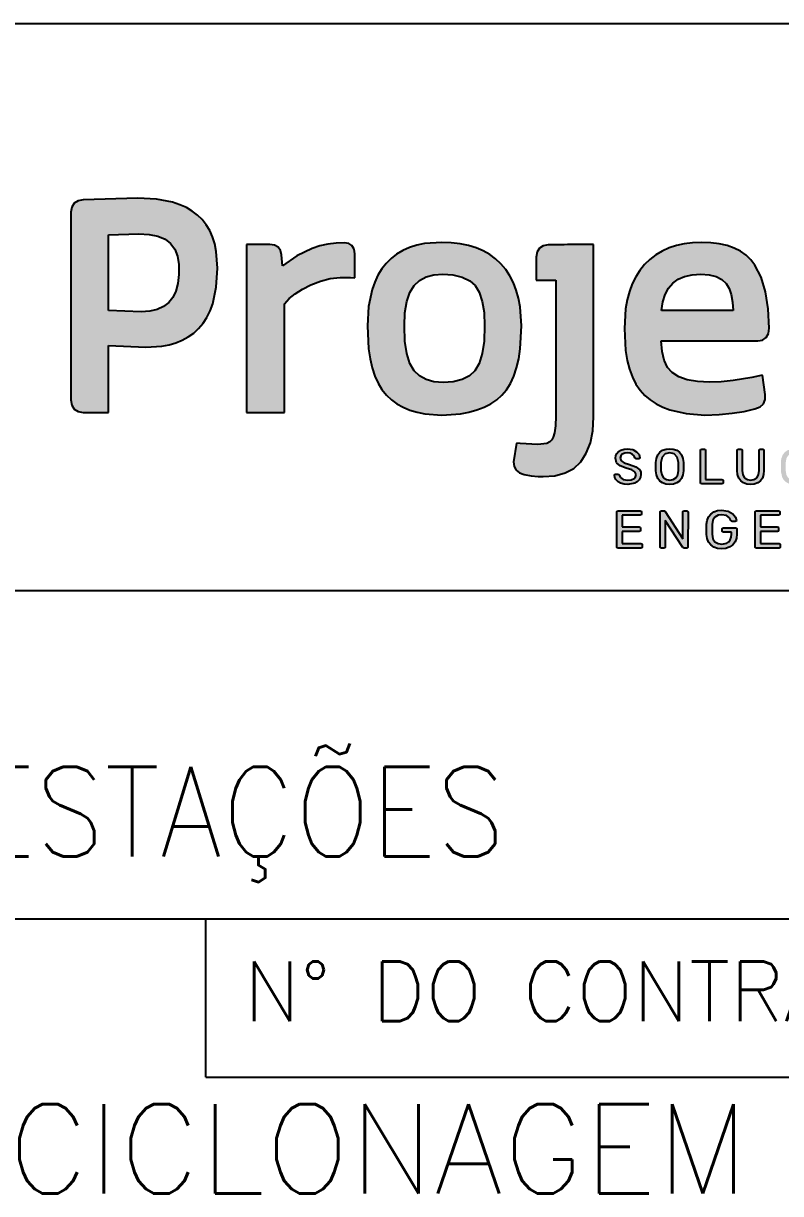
# Model space of a CAD drawing. Header units: metres. Extents: x 1223 to 5739, y -151236 to 19014.
# Drawn here: x 5642.81 to 5668.17, y -151195.63 to -151156.42 of the extents above; entities that cross this region are included whole.
import ezdxf
from ezdxf.enums import TextEntityAlignment as Align

# ---------------------------------------------------------------- set-up
doc = ezdxf.new("R2010")
doc.units = ezdxf.units.M
for name, color, linetype in [('FRL5', 5, 'Continuous'), ('FRR120', 5, 'Continuous'), ('FRR140', 5, 'Continuous'), ('FRR175', 1, 'Continuous'), ('FRR80', 3, 'Continuous'), ('Layer 1', 7, 'Continuous')]:
    doc.layers.add(name, color=color, linetype=linetype)
doc.styles.add('R120', font='simplex.shx', dxfattribs={"height": 3})
doc.styles.add('R140', font='simplex.shx', dxfattribs={"height": 3.5})
doc.styles.add('R80', font='simplex.shx', dxfattribs={"height": 2})

# ---------------------------------------------------------------- blocks, each defined once
blk = doc.blocks.new('LOGO_PROJETA')
at = {"linetype": 'Continuous'}
h = blk.add_hatch(color=256, dxfattribs=at)
h.dxf.hatch_style = 1
h.paths.add_polyline_path([(121.19, 62.26), (120.87, 63.83), (120.41, 65.29), (119.82, 66.63), (119.1, 67.84), (118.25, 68.92), (117.27, 69.88), (116.17, 70.71), (114.94, 71.43), (113.57, 72.04), (112.07, 72.55), (108.67, 73.21), (104.75, 73.44), (93.35, 73.06), (92.28, 72.88), (91.47, 72.37), (90.97, 71.55), (90.79, 70.45), (90.79, 31.22), (90.97, 30.09), (91.47, 29.25), (92.28, 28.72), (93.35, 28.54), (98.66, 28.54), (98.66, 42.56), (106.43, 42.22), (109.78, 42.41), (111.31, 42.7), (112.75, 43.12), (114.09, 43.68), (115.33, 44.36), (116.47, 45.18), (117.51, 46.13), (118.43, 47.21), (119.24, 48.44), (119.91, 49.81), (120.47, 51.32), (121.21, 54.75), (121.46, 58.74)])
h.paths.add_polyline_path([(113.37, 59.5), (113.37, 57.41), (113.18, 55.56), (112.77, 53.97), (112.13, 52.63), (111.27, 51.54), (110.18, 50.71), (108.86, 50.11), (107.3, 49.76), (105.49, 49.64), (98.66, 49.9), (98.66, 65.74), (104.97, 65.94), (107.14, 65.81), (108.98, 65.43), (110.49, 64.8), (111.65, 63.91), (112.51, 62.75), (113.08, 61.28)], flags=16)
h.paths.add_polyline_path([(145.05, 56.56), (147.15, 56.82), (149.28, 56.82), (150.2, 56.76), (150.2, 61.78), (150.05, 62.76), (149.61, 63.48), (148.92, 63.93), (148, 64.08), (146.28, 64.01), (144.58, 63.78), (142.91, 63.4), (141.27, 62.88), (138.09, 61.37), (135.04, 59.27), (134.87, 61.52), (134.66, 62.44), (134.15, 63.13), (133.39, 63.55), (132.38, 63.7), (127.53, 63.7), (127.53, 28.53), (135.47, 28.53), (135.47, 51.31), (136.44, 52.38), (137.7, 53.39), (139.23, 54.35), (141.02, 55.26), (143, 56.03)])
h.paths.add_polyline_path([(181.79, 58.46), (180.79, 59.64), (179.67, 60.69), (178.43, 61.6), (177.06, 62.37), (175.58, 63.01), (173.97, 63.51), (172.24, 63.87), (170.4, 64.09), (168.45, 64.16), (164.8, 63.89), (163.16, 63.54), (161.64, 63.06), (160.24, 62.44), (158.96, 61.68), (157.8, 60.79), (156.76, 59.76), (155.84, 58.6), (155.05, 57.3), (154.37, 55.86), (153.82, 54.29), (153.08, 50.74), (152.84, 46.65), (153.08, 41.86), (153.39, 39.76), (153.82, 37.87), (154.38, 36.16), (155.06, 34.65), (155.87, 33.32), (156.81, 32.18), (157.86, 31.2), (159.03, 30.35), (160.32, 29.63), (161.72, 29.04), (163.23, 28.58), (164.85, 28.26), (168.43, 28), (172.31, 28.27), (174.09, 28.61), (175.75, 29.08), (177.28, 29.67), (178.67, 30.38), (179.9, 31.22), (180.98, 32.17), (181.93, 33.31), (182.77, 34.64), (183.47, 36.16), (184.05, 37.88), (184.5, 39.79), (184.82, 41.89), (185.08, 46.65), (184.81, 50.65), (184.47, 52.46), (183.99, 54.15), (183.39, 55.72), (182.65, 57.15)])
h.paths.add_polyline_path([(165.12, 56.92), (166.73, 57.36), (168.6, 57.5), (170.75, 57.34), (172.67, 56.87), (174.25, 56.13), (175.39, 55.15), (176.26, 53.71), (176.88, 51.81), (177.25, 49.45), (177.38, 46.65), (177.25, 43.5), (176.87, 40.88), (176.23, 38.8), (175.34, 37.26), (174.2, 36.24), (172.64, 35.47), (170.77, 34.98), (168.67, 34.81), (168.67, 34.81), (166.77, 34.96), (165.14, 35.42), (163.76, 36.18), (162.63, 37.27), (161.74, 38.8), (161.09, 40.88), (160.7, 43.5), (160.57, 46.65), (160.69, 49.42), (161.08, 51.76), (161.73, 53.66), (162.62, 55.12), (163.76, 56.18)], flags=16)
h.paths.add_polyline_path([(200.19, 63.7), (194.74, 63.7), (193.99, 63.62), (190.67, 63.62), (189.63, 63.44), (188.84, 62.94), (188.35, 62.15), (188.18, 61.08), (188.18, 56.27), (192.28, 56.27), (192.28, 27.78), (192.2, 25.74), (192.01, 24.3), (191.75, 23.35), (191.47, 22.8), (191.02, 22.36), (190.38, 22.05), (188.54, 21.8), (184.84, 22.02), (184.03, 22.1), (183.45, 18.17), (183.56, 17.21), (183.99, 16.43), (184.7, 15.87), (185.67, 15.54), (187.1, 15.26), (188.56, 15.14), (189.6, 15.11), (192.08, 15.3), (194.23, 15.88), (196.03, 16.84), (197.48, 18.18), (198.66, 20), (199.51, 22.19), (200.02, 24.73), (200.19, 27.63)])
h.paths.add_polyline_path([(232.09, 61.48), (230.92, 62.3), (229.6, 62.97), (228.12, 63.49), (226.49, 63.86), (224.7, 64.09), (222.76, 64.16), (220.91, 64.09), (219.16, 63.87), (217.52, 63.5), (215.97, 62.99), (214.53, 62.34), (213.2, 61.54), (211.97, 60.6), (210.86, 59.51), (209.86, 58.29), (209, 56.93), (208.27, 55.45), (207.68, 53.84), (207.22, 52.1), (206.89, 50.23), (206.62, 46.12), (206.89, 41.49), (207.23, 39.45), (207.7, 37.6), (208.3, 35.94), (209.03, 34.47), (209.9, 33.19), (210.9, 32.11), (212.02, 31.18), (213.28, 30.37), (214.66, 29.68), (216.17, 29.11), (219.58, 28.32), (223.49, 28), (226.46, 28.11), (229.2, 28.37), (231.71, 28.77), (233.95, 29.32), (235.02, 29.72), (235.75, 30.38), (236.12, 31.26), (236.11, 32.33), (235.53, 36.38), (233.3, 35.87), (229.37, 35.23), (226.91, 34.98), (224.44, 34.9), (221.94, 35.02), (219.79, 35.4), (218.02, 36.03), (216.62, 36.9), (215.67, 37.99), (214.97, 39.46), (214.53, 41.3), (214.34, 43.52), (234.59, 43.52), (235.57, 43.7), (236.31, 44.23), (236.77, 45.07), (236.93, 46.2), (236.74, 50.25), (236.18, 53.81), (235.24, 56.86), (233.94, 59.41), (233.09, 60.52)])
h.paths.add_polyline_path([(219.22, 57.04), (220.8, 57.39), (222.61, 57.5), (222.61, 57.5), (224.36, 57.38), (225.83, 57.01), (227.01, 56.41), (227.91, 55.56), (228.53, 54.51), (228.98, 53.21), (229.27, 51.66), (229.39, 49.87), (214.41, 49.87), (214.68, 51.69), (215.15, 53.25), (215.84, 54.57), (216.74, 55.64), (217.87, 56.46)], flags=16)
h.paths.add_polyline_path([(260.95, 63.41), (251.55, 63.41), (251.55, 72.37), (246.76, 72.37), (245.76, 72.21), (244.99, 71.75), (244.48, 71.02), (244.27, 70.05), (243.68, 60.49), (243.68, 40.12), (243.8, 37.28), (244.15, 34.87), (244.74, 32.86), (245.56, 31.24), (246.73, 29.93), (248.23, 28.97), (250.06, 28.38), (252.23, 28.16), (252.89, 28.16), (256.54, 28.35), (260.15, 28.95), (261.23, 29.39), (261.98, 30.1), (262.39, 31.02), (262.43, 32.13), (262.14, 35.98), (261.24, 35.87), (256.72, 35.42), (253.72, 35.42), (253.13, 35.52), (252.41, 36.01), (252.08, 36.5), (251.8, 37.22), (251.62, 38.2), (251.55, 39.5), (251.55, 56.72), (260.95, 57.33)])
h.paths.add_polyline_path([(289.32, 62.39), (287.05, 63.41), (284.41, 64.03), (281.43, 64.24), (276.06, 64.05), (270.72, 63.47), (269.97, 63.27), (269.19, 62.76), (268.58, 61.8), (268.33, 60.26), (268.64, 57.14), (268.79, 56.35), (271.41, 56.67), (276.03, 57.01), (280.51, 57.2), (281.96, 57.08), (283.23, 56.81), (284.31, 56.38), (285.2, 55.8), (285.85, 55.15), (286.33, 54.37), (286.62, 53.5), (286.7, 52.58), (286.7, 50.39), (276.6, 49.23), (268.83, 48.11), (267.75, 47.77), (266.91, 47.18), (266.31, 46.36), (265.99, 45.33), (265.73, 43.9), (265.59, 42.19), (265.67, 37.84), (266.06, 35.49), (266.85, 33.46), (268.01, 31.76), (269.56, 30.39), (271.33, 29.38), (273.3, 28.66), (275.45, 28.22), (277.79, 28.07), (279.38, 28.16), (280.96, 28.43), (282.49, 28.88), (283.97, 29.49), (285.67, 30.37), (287.27, 31.4), (287.38, 30.54), (287.67, 29.69), (288.18, 29.06), (288.89, 28.67), (289.78, 28.53), (294.72, 28.53), (294.72, 51.59), (294.51, 54.45), (293.85, 56.97), (292.76, 59.14), (291.24, 60.96)])
h.paths.add_polyline_path([(286.86, 44.69), (286.86, 37.77), (285.03, 36.46), (283.01, 35.51), (280.85, 34.93), (278.61, 34.73), (277.39, 34.79), (276.33, 34.99), (275.43, 35.33), (274.68, 35.82), (274.09, 36.45), (273.64, 37.23), (273.34, 38.17), (273.18, 39.27), (273.17, 42.24), (273.17, 42.24), (273.24, 42.51), (279.89, 43.67)], flags=16)
h.paths.add_polyline_path([(210.02, 14.96), (210.09, 15.54), (210.04, 16.05), (209.83, 16.51), (209.05, 17.14), (207.69, 17.63), (206.58, 18), (205.96, 18.41), (205.77, 18.99), (205.86, 19.46), (206.18, 19.8), (206.71, 20.01), (207.28, 20.07), (207.84, 20), (208.35, 19.77), (208.67, 19.47), (208.83, 19.06), (208.95, 18.91), (209.1, 18.86), (209.65, 18.86), (209.82, 18.93), (209.87, 19.07), (209.69, 19.71), (209.2, 20.32), (208.41, 20.78), (207.29, 20.95), (206.59, 20.89), (205.91, 20.68), (205.43, 20.39), (205.05, 19.98), (204.82, 19.51), (204.75, 18.98), (204.99, 18.01), (205.73, 17.37), (206.99, 16.89), (208.17, 16.51), (208.84, 16.11), (209.07, 15.52), (208.96, 15.05), (208.65, 14.68), (208.02, 14.42), (207.34, 14.36), (206.39, 14.52), (205.82, 14.93), (205.55, 15.42), (205.47, 15.57), (205.28, 15.63), (204.76, 15.63), (204.59, 15.56), (204.53, 15.41), (204.63, 14.91), (204.87, 14.47), (205.3, 14.05), (205.81, 13.76), (206.55, 13.55), (207.32, 13.49), (208.8, 13.73), (209.33, 14.01), (209.75, 14.43)])
h.paths.add_polyline_path([(218.89, 15.51), (218.99, 16.33), (219.01, 17.21), (218.99, 18.08), (218.89, 18.9), (218.6, 19.67), (218.17, 20.22), (217.6, 20.62), (216.87, 20.86), (216.11, 20.94), (215.36, 20.86), (214.63, 20.62), (214.06, 20.22), (213.64, 19.67), (213.35, 18.9), (213.24, 18.08), (213.24, 17.21), (213.24, 16.33), (213.34, 15.51), (213.62, 14.74), (214.03, 14.19), (214.6, 13.8), (215.34, 13.56), (216.11, 13.49), (216.89, 13.56), (217.63, 13.8), (218.2, 14.19), (218.61, 14.74)])
h.paths.add_polyline_path([(214.44, 15.48), (214.29, 16.39), (214.29, 17.23), (214.29, 18.05), (214.55, 19.21), (215.2, 19.86), (216.11, 20.07), (217.04, 19.86), (217.69, 19.21), (217.95, 18.05), (217.97, 17.23), (217.95, 16.39), (217.8, 15.47), (217.41, 14.85), (216.81, 14.48), (216.11, 14.37), (216.11, 14.36), (215.42, 14.48), (214.84, 14.85)], flags=16)
h.paths.add_polyline_path([(227.29, 14.24), (227.23, 14.42), (227.05, 14.49), (223.61, 14.49), (223.61, 20.6), (223.55, 20.77), (223.38, 20.84), (222.83, 20.84), (222.65, 20.77), (222.59, 20.6), (222.59, 13.82), (222.65, 13.65), (222.83, 13.59), (227.05, 13.59), (227.23, 13.65), (227.29, 13.82)])
h.paths.add_polyline_path([(235.1, 14.2), (235.51, 14.75), (235.78, 15.55), (235.84, 16.39), (235.84, 20.6), (235.78, 20.78), (235.61, 20.85), (235.08, 20.85), (234.91, 20.78), (234.84, 20.6), (234.84, 16.37), (234.72, 15.48), (234.36, 14.87), (233.74, 14.5), (233.05, 14.38), (232.37, 14.5), (231.75, 14.87), (231.39, 15.48), (231.27, 16.37), (231.27, 20.6), (231.21, 20.78), (231.03, 20.85), (230.5, 20.85), (230.32, 20.78), (230.26, 20.6), (230.26, 16.39), (230.33, 15.55), (230.59, 14.75), (231, 14.2), (231.56, 13.8), (232.29, 13.56), (233.05, 13.49), (233.82, 13.56), (234.55, 13.8)])
h.paths.add_polyline_path([(244.42, 14.19), (244.97, 14.93), (245.17, 15.78), (245.12, 15.93), (244.96, 15.99), (244.39, 15.99), (244.23, 15.94), (244.13, 15.76), (243.91, 15.14), (243.47, 14.65), (242.89, 14.41), (242.26, 14.35), (241.55, 14.45), (240.94, 14.82), (240.56, 15.43), (240.41, 16.33), (240.41, 18.07), (240.56, 18.96), (240.94, 19.57), (241.55, 19.94), (242.26, 20.05), (242.89, 19.98), (243.47, 19.74), (243.91, 19.26), (244.13, 18.63), (244.23, 18.45), (244.39, 18.4), (244.96, 18.4), (245.12, 18.46), (245.17, 18.62), (244.97, 19.46), (244.42, 20.2), (243.53, 20.73), (242.27, 20.93), (241.46, 20.85), (240.69, 20.58), (240.14, 20.16), (239.74, 19.59), (239.48, 18.88), (239.38, 18.12), (239.38, 17.19), (239.38, 16.28), (239.67, 14.94), (239.98, 14.41), (240.43, 13.98), (241.03, 13.67), (241.69, 13.51), (241.48, 13.02), (241.41, 12.86), (241.44, 12.71), (241.61, 12.53), (241.78, 12.46), (241.96, 12.52), (242.23, 12.56), (242.52, 12.46), (242.64, 12.19), (242.52, 11.93), (242.23, 11.82), (241.9, 11.9), (241.71, 12.02), (241.55, 11.98), (241.39, 11.84), (241.39, 11.63), (241.71, 11.41), (242.22, 11.31), (242.62, 11.35), (242.97, 11.55), (243.22, 12.2), (242.99, 12.83), (242.42, 13.07), (242.21, 13.05), (242.05, 12.99), (242.27, 13.47), (243.53, 13.66)])
h.paths.add_polyline_path([(253.31, 14.19), (253.73, 14.74), (254.01, 15.51), (254.11, 16.33), (254.13, 17.21), (254.11, 18.08), (254.01, 18.9), (253.71, 19.67), (253.28, 20.22), (252.71, 20.62), (251.98, 20.86), (251.23, 20.94), (250.48, 20.86), (249.75, 20.62), (249.18, 20.22), (248.76, 19.67), (248.46, 18.9), (248.36, 18.08), (248.36, 17.21), (248.36, 16.33), (248.46, 15.51), (248.74, 14.74), (249.15, 14.19), (249.71, 13.8), (250.45, 13.56), (251.22, 13.49), (252, 13.56), (252.75, 13.8)])
h.paths.add_polyline_path([(249.94, 14.83), (249.55, 15.46), (249.39, 16.37), (249.39, 17.21), (249.39, 18.03), (249.66, 19.19), (250.3, 19.84), (251.21, 20.05), (252.15, 19.84), (252.79, 19.21), (253.05, 18.05), (253.08, 17.23), (253.05, 16.39), (252.92, 15.47), (252.53, 14.85), (251.92, 14.48), (251.22, 14.37), (251.22, 14.36), (250.54, 14.47)], flags=16)
h.paths.add_polyline_path([(258.7, 16.82), (262, 16.82), (262.18, 16.89), (262.24, 17.06), (262.24, 17.44), (262.18, 17.62), (262, 17.69), (258.7, 17.69), (258.7, 19.96), (262.23, 19.96), (262.4, 20.02), (262.47, 20.2), (262.47, 20.59), (262.4, 20.77), (262.23, 20.84), (257.95, 20.84), (257.77, 20.77), (257.71, 20.59), (257.71, 13.82), (257.77, 13.65), (257.95, 13.59), (262.31, 13.59), (262.48, 13.65), (262.55, 13.82), (262.55, 14.23), (262.48, 14.4), (262.31, 14.47), (258.7, 14.47)])
h.paths.add_polyline_path([(252.59, 21.96), (252.66, 22.28), (252.61, 22.4), (252.48, 22.46), (252.15, 22.46), (251.99, 22.38), (251.89, 22.22), (251.71, 22.14), (251.41, 22.23), (251.09, 22.41), (250.66, 22.5), (250.28, 22.41), (250, 22.18), (249.82, 21.86), (249.76, 21.53), (249.82, 21.42), (249.94, 21.37), (250.27, 21.36), (250.43, 21.44), (250.54, 21.6), (250.71, 21.67), (251.01, 21.58), (251.33, 21.4), (251.78, 21.31), (252.13, 21.41), (252.41, 21.65)])
h.paths.add_polyline_path([(266.98, 19.52), (267.25, 19.8), (267.78, 20.01), (268.34, 20.07), (268.9, 20), (269.42, 19.77), (269.73, 19.47), (269.9, 19.06), (270.02, 18.91), (270.17, 18.86), (270.71, 18.86), (270.88, 18.93), (270.93, 19.07), (270.76, 19.71), (270.27, 20.32), (269.47, 20.78), (268.35, 20.95), (267.65, 20.89), (266.98, 20.68), (266.5, 20.39), (266.11, 19.98), (265.89, 19.51), (265.81, 18.98), (266.06, 18.01), (266.8, 17.37), (268.05, 16.89), (269.23, 16.51), (269.91, 16.11), (270.13, 15.52), (270.03, 15.05), (269.71, 14.68), (269.08, 14.42), (268.4, 14.36), (267.46, 14.52), (266.88, 14.93), (266.62, 15.42), (266.54, 15.57), (266.35, 15.63), (265.82, 15.63), (265.66, 15.56), (265.59, 15.41), (265.69, 14.91), (265.94, 14.47), (266.36, 14.05), (266.88, 13.76), (267.62, 13.55), (268.39, 13.49), (269.87, 13.73), (270.4, 14.01), (270.83, 14.43), (271.09, 14.96), (271.17, 15.54), (271.11, 16.05), (270.91, 16.51), (270.11, 17.14), (268.76, 17.63), (267.65, 18), (267.03, 18.41), (266.86, 18.76), (266.84, 19.15)])
h.paths.add_polyline_path([(280.19, 19.96), (283.7, 19.96), (283.88, 20.02), (283.94, 20.2), (283.94, 20.59), (283.88, 20.77), (283.7, 20.84), (279.42, 20.84), (279.25, 20.77), (279.18, 20.59), (279.18, 13.82), (279.25, 13.65), (279.42, 13.59), (283.8, 13.59), (283.97, 13.65), (284.03, 13.82), (284.04, 14.23), (283.97, 14.4), (283.8, 14.47), (280.19, 14.47), (280.19, 16.82), (283.49, 16.82), (283.66, 16.89), (283.73, 17.06), (283.73, 17.44), (283.66, 17.62), (283.49, 17.69), (280.19, 17.69)])
h.paths.add_polyline_path([(288.56, 20.67), (288.49, 20.77), (288.3, 20.84), (287.77, 20.84), (287.6, 20.77), (287.53, 20.59), (287.53, 13.82), (287.6, 13.65), (287.77, 13.59), (288.29, 13.59), (288.46, 13.65), (288.53, 13.82), (288.53, 18.92), (290.26, 15.54), (290.39, 15.38), (290.6, 15.33), (290.92, 15.33), (291.13, 15.38), (291.25, 15.54), (292.98, 18.92), (292.98, 13.82), (293.05, 13.65), (293.22, 13.59), (293.73, 13.59), (293.91, 13.65), (293.98, 13.82), (293.98, 20.59), (293.91, 20.77), (293.73, 20.84), (293.22, 20.84), (293.04, 20.77), (292.96, 20.67), (290.76, 16.49)])
h.paths.add_polyline_path([(291.54, 7.73), (291.41, 7.91), (291.18, 7.97), (290.41, 7.97), (290.18, 7.91), (290.05, 7.73), (287.27, 0.47), (287.27, 0.34), (287.5, 0.12), (288.06, 0.12), (288.26, 0.19), (288.34, 0.31), (288.96, 1.9), (292.64, 1.9), (293.25, 0.31), (293.34, 0.19), (293.53, 0.12), (294.11, 0.12), (294.26, 0.19), (294.33, 0.34), (294.31, 0.47)])
h.paths.add_polyline_path([(290.81, 6.85), (292.32, 2.87), (289.29, 2.87)], flags=16)
h.paths.add_polyline_path([(283.83, 7.71), (283.76, 7.9), (283.57, 7.97), (282.97, 7.97), (282.78, 7.9), (282.71, 7.72), (282.71, 0.38), (282.78, 0.19), (282.97, 0.12), (283.57, 0.11), (283.76, 0.18), (283.83, 0.37)])
h.paths.add_polyline_path([(278.68, 6.64), (278.12, 7.38), (277.17, 7.85), (276.12, 7.97), (273.38, 7.97), (273.19, 7.9), (273.12, 7.7), (273.12, 0.38), (273.19, 0.19), (273.38, 0.12), (273.96, 0.12), (274.16, 0.19), (274.23, 0.38), (274.23, 3.27), (276.2, 3.27), (277.82, 0.42), (277.98, 0.22), (278.26, 0.12), (278.79, 0.12), (278.95, 0.19), (279.02, 0.34), (278.99, 0.47), (277.26, 3.45), (277.91, 3.74), (278.43, 4.21), (278.77, 4.88), (278.87, 5.62)])
h.paths.add_polyline_path([(277.74, 5.64), (277.66, 5.06), (277.33, 4.58), (276.73, 4.29), (276.07, 4.23), (274.22, 4.23), (274.22, 7.04), (276.07, 7.04), (276.74, 6.97), (277.34, 6.68), (277.66, 6.2)], flags=16)
h.paths.add_polyline_path([(266.87, 7.73), (266.74, 7.91), (266.51, 7.97), (265.74, 7.97), (265.51, 7.91), (265.39, 7.73), (262.6, 0.47), (262.6, 0.34), (262.67, 0.19), (262.83, 0.12), (263.39, 0.12), (263.59, 0.19), (263.67, 0.31), (264.29, 1.9), (267.97, 1.9), (268.58, 0.31), (268.67, 0.19), (268.86, 0.12), (269.44, 0.12), (269.59, 0.19), (269.66, 0.34), (269.64, 0.47)])
h.paths.add_polyline_path([(267.65, 2.87), (264.63, 2.87), (266.14, 6.85)], flags=16)
h.paths.add_polyline_path([(259.17, 7.71), (259.09, 7.91), (258.9, 7.98), (258.32, 7.98), (258.14, 7.91), (258.07, 7.71), (258.07, 4.61), (254.21, 4.61), (254.21, 7.71), (254.13, 7.9), (253.94, 7.97), (253.37, 7.97), (253.18, 7.9), (253.11, 7.7), (253.11, 0.38), (253.18, 0.19), (253.37, 0.12), (253.94, 0.12), (254.14, 0.19), (254.21, 0.38), (254.21, 3.6), (258.06, 3.6), (258.06, 0.39), (258.13, 0.2), (258.32, 0.12), (258.9, 0.12), (259.09, 0.2), (259.17, 0.38)])
h.paths.add_polyline_path([(248.92, 7.71), (248.85, 7.9), (248.66, 7.97), (248.13, 7.97), (247.94, 7.9), (247.87, 7.7), (247.87, 2.1), (244.15, 7.82), (244.07, 7.91), (243.87, 7.97), (243.34, 7.97), (243.15, 7.9), (243.08, 7.7), (243.08, 0.38), (243.15, 0.19), (243.34, 0.12), (243.9, 0.13), (244.09, 0.21), (244.16, 0.39), (244.16, 5.95), (247.87, 0.28), (247.95, 0.19), (248.14, 0.12), (248.67, 0.12), (248.85, 0.2), (248.92, 0.39)])
h.paths.add_polyline_path([(238.92, 3.87), (238.92, 4.29), (238.86, 4.48), (238.67, 4.56), (235.1, 4.56), (235.1, 7.01), (238.91, 7.01), (239.11, 7.08), (239.18, 7.28), (239.18, 7.7), (239.11, 7.9), (238.92, 7.97), (234.29, 7.97), (234.1, 7.9), (234.03, 7.7), (234.03, 0.38), (234.1, 0.19), (234.29, 0.12), (239.01, 0.11), (239.2, 0.18), (239.27, 0.37), (239.27, 0.8), (239.2, 1), (239, 1.07), (235.1, 1.07), (235.1, 3.61), (238.67, 3.61), (238.86, 3.69)])
h.paths.add_polyline_path([(230.18, 4.13), (230.11, 4.33), (229.92, 4.4), (227.37, 4.4), (227.19, 4.33), (227.11, 4.13), (227.12, 3.78), (227.19, 3.58), (227.37, 3.51), (229.06, 3.51), (229.06, 3.03), (229, 2.43), (228.79, 1.87), (228.48, 1.47), (228.06, 1.19), (227, 0.97), (226.23, 1.08), (225.56, 1.46), (225.14, 2.1), (224.97, 3.07), (224.97, 5.06), (225.14, 6.01), (225.56, 6.65), (226.23, 7.03), (226.99, 7.13), (227.98, 6.95), (228.6, 6.48), (228.93, 5.91), (229.03, 5.75), (229.19, 5.71), (229.85, 5.71), (230.03, 5.77), (230.09, 5.93), (229.89, 6.59), (229.33, 7.3), (228.37, 7.87), (226.99, 8.09), (226.13, 8.01), (225.32, 7.72), (224.71, 7.28), (224.26, 6.69), (223.97, 5.93), (223.85, 5.12), (223.84, 4.06), (223.85, 3), (223.97, 2.18), (224.26, 1.41), (224.71, 0.81), (225.32, 0.37), (226.13, 0.08), (227, 0), (227.88, 0.09), (228.71, 0.39), (229.34, 0.84), (229.81, 1.45), (230.1, 2.23), (230.18, 3.06)])
h.paths.add_polyline_path([(215.17, 7.82), (215.09, 7.91), (214.89, 7.97), (214.37, 7.97), (214.18, 7.9), (214.11, 7.7), (214.11, 0.38), (214.18, 0.19), (214.37, 0.12), (214.91, 0.13), (215.11, 0.21), (215.18, 0.39), (215.18, 5.95), (218.89, 0.28), (218.97, 0.19), (219.16, 0.12), (219.69, 0.12), (219.87, 0.2), (219.94, 0.39), (219.95, 7.71), (219.87, 7.9), (219.68, 7.97), (219.15, 7.97), (218.96, 7.9), (218.89, 7.7), (218.89, 2.1)])
h.paths.add_polyline_path([(209.97, 4.29), (209.9, 4.48), (209.71, 4.56), (206.14, 4.56), (206.14, 7.01), (209.94, 7.01), (210.14, 7.08), (210.21, 7.28), (210.21, 7.7), (210.14, 7.9), (209.95, 7.97), (205.32, 7.97), (205.13, 7.9), (205.06, 7.7), (205.06, 0.38), (205.13, 0.19), (205.32, 0.12), (210.06, 0.11), (210.25, 0.18), (210.32, 0.37), (210.32, 0.8), (210.25, 1), (210.05, 1.07), (206.14, 1.07), (206.14, 3.61), (209.71, 3.61), (209.9, 3.69), (209.97, 3.87)])
at = {"layer": 'Layer 1'}
for p, q in [((90.97, 71.55), (90.79, 70.45)), ((91.47, 72.37), (90.97, 71.55)), ((92.28, 72.88), (91.47, 72.37)), ((93.35, 73.06), (92.28, 72.88)), ((104.75, 73.44), (93.35, 73.06)), ((108.67, 73.21), (104.75, 73.44)), ((112.07, 72.55), (108.67, 73.21)), ((113.57, 72.04), (112.07, 72.55)), ((114.94, 71.43), (113.57, 72.04)), ((116.17, 70.71), (114.94, 71.43)), ((90.79, 70.45), (90.79, 31.22)), ((117.27, 69.88), (116.17, 70.71)), ((118.25, 68.92), (117.27, 69.88)), ((117.27, 69.88), (117.27, 69.88)), ((119.1, 67.84), (118.25, 68.92)), ((119.82, 66.63), (119.1, 67.84)), ((120.41, 65.29), (119.82, 66.63)), ((98.66, 65.74), (104.97, 65.94)), ((98.66, 49.9), (98.66, 65.74)), ((104.97, 65.94), (107.14, 65.81)), ((107.14, 65.81), (108.98, 65.43)), ((108.98, 65.43), (110.49, 64.8)), ((110.49, 64.8), (111.65, 63.91)), ((111.65, 63.91), (112.51, 62.75)), ((120.87, 63.83), (120.41, 65.29)), ((121.19, 62.26), (120.87, 63.83)), ((144.58, 63.78), (142.91, 63.4)), ((146.28, 64.01), (144.58, 63.78)), ((148, 64.08), (146.28, 64.01)), ((148.92, 63.93), (148, 64.08)), ((148, 64.08), (148, 64.08)), ((149.61, 63.48), (148.92, 63.93)), ((164.8, 63.89), (163.16, 63.54)), ((168.45, 64.16), (164.8, 63.89)), ((170.4, 64.09), (168.45, 64.16)), ((168.45, 64.16), (168.45, 64.16)), ((172.24, 63.87), (170.4, 64.09)), ((173.97, 63.51), (172.24, 63.87)), ((219.16, 63.87), (217.52, 63.5)), ((220.91, 64.09), (219.16, 63.87)), ((222.76, 64.16), (220.91, 64.09)), ((224.7, 64.09), (222.76, 64.16)), ((222.76, 64.16), (222.76, 64.16)), ((226.49, 63.86), (224.7, 64.09)), ((228.12, 63.49), (226.49, 63.86)), ((112.51, 62.75), (113.08, 61.28)), ((113.08, 61.28), (113.37, 59.5)), ((121.46, 58.74), (121.19, 62.26)), ((132.38, 63.7), (127.53, 63.7)), ((127.53, 63.7), (127.53, 28.53)), ((133.39, 63.55), (132.38, 63.7)), ((134.15, 63.13), (133.39, 63.55)), ((134.66, 62.44), (134.15, 63.13)), ((134.87, 61.52), (134.66, 62.44)), ((135.04, 59.27), (134.87, 61.52)), ((138.09, 61.37), (135.04, 59.27)), ((141.27, 62.88), (138.09, 61.37)), ((142.91, 63.4), (141.27, 62.88)), ((150.05, 62.76), (149.61, 63.48)), ((150.2, 61.78), (150.05, 62.76)), ((150.2, 56.76), (150.2, 61.78)), ((158.96, 61.68), (157.8, 60.79)), ((160.24, 62.44), (158.96, 61.68)), ((161.64, 63.06), (160.24, 62.44)), ((163.16, 63.54), (161.64, 63.06)), ((175.58, 63.01), (173.97, 63.51)), ((177.06, 62.37), (175.58, 63.01)), ((178.43, 61.6), (177.06, 62.37)), ((179.67, 60.69), (178.43, 61.6)), ((188.35, 62.15), (188.18, 61.08)), ((188.84, 62.94), (188.35, 62.15)), ((189.63, 63.44), (188.84, 62.94)), ((190.67, 63.62), (189.63, 63.44)), ((193.99, 63.62), (190.67, 63.62)), ((194.74, 63.7), (193.99, 63.62)), ((193.99, 63.62), (193.99, 63.62)), ((200.19, 63.7), (194.74, 63.7)), ((200.19, 27.63), (200.19, 63.7)), ((213.2, 61.54), (211.97, 60.6)), ((214.53, 62.34), (213.2, 61.54)), ((215.97, 62.99), (214.53, 62.34)), ((217.52, 63.5), (215.97, 62.99)), ((229.6, 62.97), (228.12, 63.49)), ((230.92, 62.3), (229.6, 62.97)), ((232.09, 61.48), (230.92, 62.3)), ((233.09, 60.52), (232.09, 61.48)), ((113.37, 59.5), (113.37, 57.41)), ((156.76, 59.76), (155.84, 58.6)), ((157.8, 60.79), (156.76, 59.76)), ((180.79, 59.64), (179.67, 60.69)), ((181.79, 58.46), (180.79, 59.64)), ((188.18, 61.08), (188.18, 56.27)), ((210.86, 59.51), (209.86, 58.29)), ((211.97, 60.6), (210.86, 59.51)), ((233.94, 59.41), (233.09, 60.52)), ((235.24, 56.86), (233.94, 59.41)), ((113.37, 57.41), (113.18, 55.56)), ((113.37, 57.41), (113.37, 57.41)), ((113.37, 57.41), (113.37, 57.41)), ((121.21, 54.75), (121.46, 58.74)), ((143, 56.03), (145.05, 56.56)), ((145.05, 56.56), (147.15, 56.82)), ((147.15, 56.82), (149.28, 56.82)), ((149.28, 56.82), (150.2, 56.76)), ((155.05, 57.3), (154.37, 55.86)), ((155.84, 58.6), (155.05, 57.3)), ((163.76, 56.18), (165.12, 56.92)), ((165.12, 56.92), (166.73, 57.36)), ((166.73, 57.36), (168.6, 57.5)), ((168.6, 57.5), (170.75, 57.34)), ((170.75, 57.34), (172.67, 56.87)), ((172.67, 56.87), (174.25, 56.13)), ((182.65, 57.15), (181.79, 58.46)), ((183.39, 55.72), (182.65, 57.15)), ((209, 56.93), (208.27, 55.45)), ((209.86, 58.29), (209, 56.93)), ((216.74, 55.64), (217.87, 56.46)), ((217.87, 56.46), (219.22, 57.04)), ((219.22, 57.04), (220.8, 57.39)), ((220.8, 57.39), (222.61, 57.5)), ((222.61, 57.5), (224.36, 57.38)), ((222.61, 57.5), (222.61, 57.5)), ((224.36, 57.38), (225.83, 57.01)), ((225.83, 57.01), (227.01, 56.41)), ((227.01, 56.41), (227.91, 55.56)), ((236.18, 53.81), (235.24, 56.86)), ((112.77, 53.97), (112.13, 52.63)), ((113.18, 55.56), (112.77, 53.97)), ((120.47, 51.32), (121.21, 54.75)), ((137.7, 53.39), (139.23, 54.35)), ((139.23, 54.35), (141.02, 55.26)), ((141.02, 55.26), (143, 56.03)), ((153.82, 54.29), (153.08, 50.74)), ((154.37, 55.86), (153.82, 54.29)), ((161.73, 53.66), (162.62, 55.12)), ((162.62, 55.12), (163.76, 56.18)), ((174.25, 56.13), (175.39, 55.15)), ((175.39, 55.15), (176.26, 53.71)), ((183.99, 54.15), (183.39, 55.72)), ((184.47, 52.46), (183.99, 54.15)), ((188.18, 56.27), (192.28, 56.27)), ((192.28, 56.27), (192.28, 27.78)), ((208.27, 55.45), (207.68, 53.84)), ((215.15, 53.25), (215.84, 54.57)), ((215.84, 54.57), (216.74, 55.64)), ((227.91, 55.56), (228.53, 54.51)), ((228.53, 54.51), (228.98, 53.21)), ((111.27, 51.54), (110.18, 50.71)), ((112.13, 52.63), (111.27, 51.54)), ((135.47, 51.31), (136.44, 52.38)), ((136.44, 52.38), (137.7, 53.39)), ((160.69, 49.42), (161.08, 51.76)), ((161.08, 51.76), (161.73, 53.66)), ((176.26, 53.71), (176.88, 51.81)), ((176.88, 51.81), (177.25, 49.45)), ((184.81, 50.65), (184.47, 52.46)), ((207.22, 52.1), (206.89, 50.23)), ((207.68, 53.84), (207.22, 52.1)), ((214.41, 49.87), (214.68, 51.69)), ((214.68, 51.69), (215.15, 53.25)), ((228.98, 53.21), (229.27, 51.66)), ((229.27, 51.66), (229.39, 49.87)), ((236.74, 50.25), (236.18, 53.81)), ((105.49, 49.64), (98.66, 49.9)), ((107.3, 49.76), (105.49, 49.64)), ((108.86, 50.11), (107.3, 49.76)), ((110.18, 50.71), (108.86, 50.11)), ((119.24, 48.44), (119.91, 49.81)), ((119.91, 49.81), (120.47, 51.32)), ((135.47, 28.53), (135.47, 51.31)), ((153.08, 50.74), (152.84, 46.65)), ((160.57, 46.65), (160.69, 49.42)), ((177.25, 49.45), (177.38, 46.65)), ((185.08, 46.65), (184.81, 50.65)), ((206.89, 50.23), (206.62, 46.12)), ((229.39, 49.87), (214.41, 49.87)), ((236.93, 46.2), (236.74, 50.25)), ((117.51, 46.13), (118.43, 47.21)), ((118.43, 47.21), (119.24, 48.44)), ((152.84, 46.65), (153.08, 41.86)), ((160.7, 43.5), (160.57, 46.65)), ((177.38, 46.65), (177.25, 43.5)), ((184.82, 41.89), (185.08, 46.65)), ((114.09, 43.68), (115.33, 44.36)), ((115.33, 44.36), (116.47, 45.18)), ((116.47, 45.18), (117.51, 46.13)), ((206.62, 46.12), (206.89, 41.49)), ((235.57, 43.7), (236.31, 44.23)), ((236.31, 44.23), (236.77, 45.07)), ((236.77, 45.07), (236.93, 46.2)), ((98.66, 28.54), (98.66, 42.56)), ((98.66, 42.56), (106.43, 42.22)), ((106.43, 42.22), (109.78, 42.41)), ((109.78, 42.41), (111.31, 42.7)), ((111.31, 42.7), (112.75, 43.12)), ((112.75, 43.12), (114.09, 43.68)), ((153.08, 41.86), (153.39, 39.76)), ((161.09, 40.88), (160.7, 43.5)), ((177.25, 43.5), (176.87, 40.88)), ((184.5, 39.79), (184.82, 41.89)), ((214.53, 41.3), (214.34, 43.52)), ((214.34, 43.52), (234.59, 43.52)), ((234.59, 43.52), (235.57, 43.7)), ((153.39, 39.76), (153.82, 37.87)), ((161.74, 38.8), (161.09, 40.88)), ((176.87, 40.88), (176.23, 38.8)), ((184.05, 37.88), (184.5, 39.79)), ((206.89, 41.49), (207.23, 39.45)), ((207.23, 39.45), (207.7, 37.6)), ((214.97, 39.46), (214.53, 41.3)), ((215.67, 37.99), (214.97, 39.46)), ((153.82, 37.87), (154.38, 36.16)), ((162.63, 37.27), (161.74, 38.8)), ((163.76, 36.18), (162.63, 37.27)), ((175.34, 37.26), (174.2, 36.24)), ((176.23, 38.8), (175.34, 37.26)), ((183.47, 36.16), (184.05, 37.88)), ((207.7, 37.6), (208.3, 35.94)), ((216.62, 36.9), (215.67, 37.99)), ((218.02, 36.03), (216.62, 36.9)), ((154.38, 36.16), (155.06, 34.65)), ((155.06, 34.65), (155.87, 33.32)), ((165.14, 35.42), (163.76, 36.18)), ((166.77, 34.96), (165.14, 35.42)), ((168.67, 34.81), (166.77, 34.96)), ((170.77, 34.98), (168.67, 34.81)), ((168.67, 34.81), (168.67, 34.81)), ((172.64, 35.47), (170.77, 34.98)), ((174.2, 36.24), (172.64, 35.47)), ((181.93, 33.31), (182.77, 34.64)), ((182.77, 34.64), (183.47, 36.16)), ((208.3, 35.94), (209.03, 34.47)), ((209.03, 34.47), (209.9, 33.19)), ((219.79, 35.4), (218.02, 36.03)), ((221.94, 35.02), (219.79, 35.4)), ((224.44, 34.9), (221.94, 35.02)), ((226.91, 34.98), (224.44, 34.9)), ((229.37, 35.23), (226.91, 34.98)), ((233.3, 35.87), (229.37, 35.23)), ((235.53, 36.38), (233.3, 35.87)), ((236.11, 32.33), (235.53, 36.38)), ((155.87, 33.32), (156.81, 32.18)), ((156.81, 32.18), (157.86, 31.2)), ((179.9, 31.22), (180.98, 32.17)), ((180.98, 32.17), (181.93, 33.31)), ((209.9, 33.19), (210.9, 32.11)), ((210.9, 32.11), (212.02, 31.18)), ((236.12, 31.26), (236.11, 32.33)), ((90.79, 31.22), (90.97, 30.09)), ((90.97, 30.09), (91.47, 29.25)), ((157.86, 31.2), (159.03, 30.35)), ((159.03, 30.35), (160.32, 29.63)), ((160.32, 29.63), (161.72, 29.04)), ((175.75, 29.08), (177.28, 29.67)), ((177.28, 29.67), (178.67, 30.38)), ((178.67, 30.38), (179.9, 31.22)), ((212.02, 31.18), (213.28, 30.37)), ((213.28, 30.37), (214.66, 29.68)), ((214.66, 29.68), (216.17, 29.11)), ((233.95, 29.32), (235.02, 29.72)), ((235.02, 29.72), (235.75, 30.38)), ((235.75, 30.38), (236.12, 31.26)), ((91.47, 29.25), (92.28, 28.72)), ((92.28, 28.72), (93.35, 28.54)), ((93.35, 28.54), (98.66, 28.54)), ((127.53, 28.53), (135.47, 28.53)), ((161.72, 29.04), (163.23, 28.58)), ((163.23, 28.58), (164.85, 28.26)), ((164.85, 28.26), (168.43, 28)), ((168.43, 28), (172.31, 28.27)), ((172.31, 28.27), (174.09, 28.61)), ((174.09, 28.61), (175.75, 29.08)), ((192.28, 27.78), (192.2, 25.74)), ((200.02, 24.73), (200.19, 27.63)), ((216.17, 29.11), (219.58, 28.32)), ((219.58, 28.32), (223.49, 28)), ((223.49, 28), (226.46, 28.11)), ((226.46, 28.11), (229.2, 28.37)), ((229.2, 28.37), (231.71, 28.77)), ((231.71, 28.77), (233.95, 29.32)), ((192.2, 25.74), (192.01, 24.3)), ((199.51, 22.19), (200.02, 24.73)), ((184.03, 22.1), (183.45, 18.17)), ((184.84, 22.02), (184.03, 22.1)), ((191.02, 22.36), (190.38, 22.05)), ((191.47, 22.8), (191.02, 22.36)), ((191.75, 23.35), (191.47, 22.8)), ((192.01, 24.3), (191.75, 23.35)), ((198.66, 20), (199.51, 22.19)), ((188.54, 21.8), (184.84, 22.02)), ((190.38, 22.05), (188.54, 21.8)), ((197.48, 18.18), (198.66, 20)), ((204.82, 19.51), (205.05, 19.98)), ((205.05, 19.98), (205.43, 20.39)), ((205.43, 20.39), (205.91, 20.68)), ((206.18, 19.8), (205.86, 19.46)), ((205.91, 20.68), (206.59, 20.89)), ((206.71, 20.01), (206.18, 19.8)), ((206.59, 20.89), (207.29, 20.95)), ((207.28, 20.07), (206.71, 20.01)), ((207.84, 20), (207.28, 20.07)), ((207.29, 20.95), (208.41, 20.78)), ((208.35, 19.77), (207.84, 20)), ((208.67, 19.47), (208.35, 19.77)), ((208.41, 20.78), (209.2, 20.32)), ((209.2, 20.32), (209.69, 19.71)), ((209.69, 19.71), (209.87, 19.07)), ((213.35, 18.9), (213.64, 19.67)), ((213.64, 19.67), (214.06, 20.22)), ((214.06, 20.22), (214.63, 20.62)), ((215.2, 19.86), (214.55, 19.21)), ((214.63, 20.62), (215.36, 20.86)), ((216.11, 20.07), (215.2, 19.86)), ((215.36, 20.86), (216.11, 20.94)), ((216.11, 20.94), (216.87, 20.86)), ((217.04, 19.86), (216.11, 20.07)), ((216.87, 20.86), (217.6, 20.62)), ((217.69, 19.21), (217.04, 19.86)), ((217.6, 20.62), (218.17, 20.22)), ((218.17, 20.22), (218.6, 19.67)), ((218.6, 19.67), (218.89, 18.9)), ((222.59, 20.6), (222.65, 20.77)), ((222.59, 13.82), (222.59, 20.6)), ((222.65, 20.77), (222.83, 20.84)), ((222.83, 20.84), (223.38, 20.84)), ((223.38, 20.84), (223.55, 20.77)), ((223.55, 20.77), (223.61, 20.6)), ((223.61, 20.6), (223.61, 14.49)), ((230.26, 20.6), (230.32, 20.78)), ((230.26, 16.39), (230.26, 20.6)), ((230.32, 20.78), (230.5, 20.85)), ((230.5, 20.85), (231.03, 20.85)), ((231.03, 20.85), (231.21, 20.78)), ((231.21, 20.78), (231.27, 20.6)), ((231.27, 20.6), (231.27, 16.37)), ((234.84, 20.6), (234.91, 20.78)), ((234.84, 16.37), (234.84, 20.6)), ((234.91, 20.78), (235.08, 20.85)), ((235.08, 20.85), (235.61, 20.85)), ((235.61, 20.85), (235.78, 20.78)), ((235.78, 20.78), (235.84, 20.6)), ((235.84, 20.6), (235.84, 16.39)), ((183.45, 18.17), (183.56, 17.21)), ((183.56, 17.21), (183.99, 16.43)), ((196.03, 16.84), (197.48, 18.18)), ((204.75, 18.98), (204.82, 19.51)), ((204.99, 18.01), (204.75, 18.98)), ((205.73, 17.37), (204.99, 18.01)), ((206.99, 16.89), (205.73, 17.37)), ((205.86, 19.46), (205.77, 18.99)), ((205.77, 18.99), (205.96, 18.41)), ((205.96, 18.41), (206.58, 18)), ((206.58, 18), (207.69, 17.63)), ((207.69, 17.63), (209.05, 17.14)), ((208.83, 19.06), (208.67, 19.47)), ((208.95, 18.91), (208.83, 19.06)), ((209.1, 18.86), (208.95, 18.91)), ((209.65, 18.86), (209.1, 18.86)), ((209.82, 18.93), (209.65, 18.86)), ((209.87, 19.07), (209.82, 18.93)), ((213.24, 18.08), (213.35, 18.9)), ((213.24, 17.21), (213.24, 18.08)), ((213.24, 16.33), (213.24, 17.21)), ((214.55, 19.21), (214.29, 18.05)), ((214.29, 18.05), (214.29, 17.23)), ((214.29, 17.23), (214.29, 16.39)), ((217.95, 18.05), (217.69, 19.21)), ((217.97, 17.23), (217.95, 18.05)), ((217.95, 16.39), (217.97, 17.23)), ((218.89, 18.9), (218.99, 18.08)), ((218.99, 18.08), (219.01, 17.21)), ((219.01, 17.21), (218.99, 16.33)), ((183.99, 16.43), (184.7, 15.87)), ((184.7, 15.87), (185.67, 15.54)), ((185.67, 15.54), (187.1, 15.26)), ((187.1, 15.26), (188.55, 15.14)), ((188.55, 15.14), (188.55, 15.14)), ((188.55, 15.14), (189.6, 15.11)), ((189.6, 15.11), (192.08, 15.3)), ((192.08, 15.3), (194.23, 15.88)), ((194.23, 15.88), (196.03, 16.84)), ((204.53, 15.41), (204.59, 15.56)), ((204.63, 14.91), (204.53, 15.41)), ((204.59, 15.56), (204.76, 15.63)), ((204.87, 14.47), (204.63, 14.91)), ((204.76, 15.63), (205.28, 15.63)), ((205.28, 15.63), (205.47, 15.57)), ((205.47, 15.57), (205.55, 15.42)), ((205.55, 15.42), (205.82, 14.93)), ((205.82, 14.93), (206.39, 14.52)), ((208.17, 16.51), (206.99, 16.89)), ((208.84, 16.11), (208.17, 16.51)), ((208.65, 14.68), (208.96, 15.05)), ((209.07, 15.52), (208.84, 16.11)), ((208.96, 15.05), (209.07, 15.52)), ((209.05, 17.14), (209.83, 16.51)), ((210.02, 14.96), (209.75, 14.43)), ((209.83, 16.51), (210.04, 16.05)), ((210.09, 15.54), (210.02, 14.96)), ((210.04, 16.05), (210.09, 15.54)), ((213.34, 15.51), (213.24, 16.33)), ((213.62, 14.74), (213.34, 15.51)), ((214.03, 14.19), (213.62, 14.74)), ((214.29, 16.39), (214.44, 15.48)), ((214.44, 15.48), (214.84, 14.85)), ((214.84, 14.85), (215.42, 14.48)), ((216.81, 14.48), (217.41, 14.85)), ((217.41, 14.85), (217.8, 15.47)), ((217.8, 15.47), (217.95, 16.39)), ((218.61, 14.74), (218.2, 14.19)), ((218.89, 15.51), (218.61, 14.74)), ((218.99, 16.33), (218.89, 15.51)), ((230.33, 15.55), (230.26, 16.39)), ((230.59, 14.75), (230.33, 15.55)), ((231, 14.2), (230.59, 14.75)), ((231.27, 16.37), (231.39, 15.48)), ((231.39, 15.48), (231.75, 14.87)), ((231.75, 14.87), (232.37, 14.5)), ((233.74, 14.5), (234.36, 14.87)), ((234.36, 14.87), (234.72, 15.48)), ((234.72, 15.48), (234.84, 16.37)), ((235.51, 14.75), (235.1, 14.2)), ((235.78, 15.55), (235.51, 14.75)), ((235.84, 16.39), (235.78, 15.55)), ((205.3, 14.05), (204.87, 14.47)), ((205.81, 13.76), (205.3, 14.05)), ((206.55, 13.55), (205.81, 13.76)), ((206.39, 14.52), (207.34, 14.36)), ((207.32, 13.49), (206.55, 13.55)), ((208.8, 13.73), (207.32, 13.49)), ((207.32, 13.49), (207.32, 13.49)), ((207.34, 14.36), (208.02, 14.42)), ((208.02, 14.42), (208.65, 14.68)), ((209.33, 14.01), (208.8, 13.73)), ((209.75, 14.43), (209.33, 14.01)), ((214.6, 13.8), (214.03, 14.19)), ((215.34, 13.56), (214.6, 13.8)), ((216.11, 13.49), (215.34, 13.56)), ((215.42, 14.48), (216.11, 14.36)), ((216.11, 14.37), (216.81, 14.48)), ((216.11, 14.36), (216.11, 14.37)), ((216.89, 13.56), (216.11, 13.49)), ((216.11, 13.49), (216.11, 13.49)), ((217.63, 13.8), (216.89, 13.56)), ((218.2, 14.19), (217.63, 13.8)), ((222.65, 13.65), (222.59, 13.82)), ((222.83, 13.59), (222.65, 13.65)), ((227.05, 13.59), (222.83, 13.59)), ((223.61, 14.49), (227.05, 14.49)), ((227.05, 14.49), (227.23, 14.42)), ((227.23, 13.65), (227.05, 13.59)), ((227.23, 14.42), (227.29, 14.24)), ((227.29, 13.82), (227.23, 13.65)), ((227.29, 14.24), (227.29, 13.82)), ((231.56, 13.8), (231, 14.2)), ((232.29, 13.56), (231.56, 13.8)), ((233.05, 13.49), (232.29, 13.56)), ((232.37, 14.5), (233.05, 14.38)), ((233.05, 14.38), (233.74, 14.5)), ((233.82, 13.56), (233.05, 13.49)), ((233.05, 13.49), (233.05, 13.49)), ((234.55, 13.8), (233.82, 13.56)), ((235.1, 14.2), (234.55, 13.8)), ((205.06, 7.7), (205.13, 7.9)), ((205.06, 0.38), (205.06, 7.7)), ((205.13, 7.9), (205.32, 7.97)), ((205.32, 7.97), (209.95, 7.97)), ((209.95, 7.97), (210.14, 7.9)), ((210.14, 7.9), (210.21, 7.7)), ((210.21, 7.7), (210.21, 7.28)), ((214.11, 7.7), (214.18, 7.9)), ((214.11, 0.38), (214.11, 7.7)), ((214.18, 7.9), (214.37, 7.97)), ((214.37, 7.97), (214.89, 7.97)), ((214.89, 7.97), (215.09, 7.91)), ((215.09, 7.91), (215.17, 7.82)), ((215.17, 7.82), (218.89, 2.1)), ((218.89, 7.7), (218.96, 7.9)), ((218.89, 2.1), (218.89, 7.7)), ((218.96, 7.9), (219.15, 7.97)), ((219.15, 7.97), (219.68, 7.97)), ((219.68, 7.97), (219.87, 7.9)), ((219.87, 7.9), (219.95, 7.71)), ((219.95, 7.71), (219.94, 0.39)), ((224.71, 7.28), (225.32, 7.72)), ((225.32, 7.72), (226.13, 8.01)), ((226.13, 8.01), (226.99, 8.09)), ((226.99, 8.09), (228.37, 7.87)), ((228.37, 7.87), (229.33, 7.3)), ((234.03, 7.7), (234.1, 7.9)), ((234.03, 0.38), (234.03, 7.7)), ((234.1, 7.9), (234.29, 7.97)), ((234.29, 7.97), (238.92, 7.97)), ((238.92, 7.97), (239.11, 7.9)), ((239.11, 7.9), (239.18, 7.7)), ((239.18, 7.7), (239.18, 7.28)), ((209.94, 7.01), (206.14, 7.01)), ((206.14, 7.01), (206.14, 4.56)), ((210.14, 7.08), (209.94, 7.01)), ((210.21, 7.28), (210.14, 7.08)), ((218.89, 0.28), (215.18, 5.95)), ((215.18, 5.95), (215.18, 0.39)), ((223.84, 4.06), (223.85, 5.12)), ((223.85, 5.12), (223.97, 5.93)), ((223.97, 5.93), (224.26, 6.69)), ((224.26, 6.69), (224.71, 7.28)), ((225.14, 6.01), (224.97, 5.06)), ((224.97, 5.06), (224.97, 3.07)), ((225.56, 6.65), (225.14, 6.01)), ((226.23, 7.03), (225.56, 6.65)), ((226.99, 7.13), (226.23, 7.03)), ((227.98, 6.95), (226.99, 7.13)), ((228.6, 6.48), (227.98, 6.95)), ((228.93, 5.91), (228.6, 6.48)), ((229.03, 5.75), (228.93, 5.91)), ((229.19, 5.71), (229.03, 5.75)), ((229.85, 5.71), (229.19, 5.71)), ((229.33, 7.3), (229.89, 6.59)), ((230.03, 5.77), (229.85, 5.71)), ((229.89, 6.59), (230.09, 5.93)), ((230.09, 5.93), (230.03, 5.77)), ((238.91, 7.01), (235.1, 7.01)), ((235.1, 7.01), (235.1, 4.56)), ((239.11, 7.08), (238.91, 7.01)), ((239.18, 7.28), (239.11, 7.08)), ((206.14, 4.56), (209.71, 4.56)), ((209.71, 3.61), (206.14, 3.61)), ((206.14, 3.61), (206.14, 1.07)), ((209.71, 4.56), (209.9, 4.48)), ((209.9, 3.69), (209.71, 3.61)), ((209.9, 4.48), (209.97, 4.29)), ((209.97, 3.87), (209.9, 3.69)), ((209.97, 4.29), (209.97, 3.87)), ((223.85, 3), (223.84, 4.06)), ((223.97, 2.18), (223.85, 3)), ((224.97, 3.07), (225.14, 2.1)), ((227.11, 4.13), (227.19, 4.33)), ((227.12, 3.78), (227.11, 4.13)), ((227.19, 3.58), (227.12, 3.78)), ((227.19, 4.33), (227.37, 4.4)), ((227.37, 3.51), (227.19, 3.58)), ((227.37, 4.4), (229.92, 4.4)), ((229.06, 3.51), (227.37, 3.51)), ((229, 2.43), (229.06, 3.03)), ((229.06, 3.03), (229.06, 3.51)), ((229.92, 4.4), (230.11, 4.33)), ((230.18, 3.06), (230.1, 2.23)), ((230.11, 4.33), (230.18, 4.13)), ((230.18, 4.13), (230.18, 3.06)), ((235.1, 4.56), (238.67, 4.56)), ((238.67, 3.61), (235.1, 3.61)), ((235.1, 3.61), (235.1, 1.07)), ((238.67, 4.56), (238.86, 4.48)), ((238.86, 3.69), (238.67, 3.61)), ((238.86, 4.48), (238.92, 4.29)), ((238.92, 3.87), (238.86, 3.69)), ((238.92, 4.29), (238.92, 3.87)), ((205.13, 0.19), (205.06, 0.38)), ((205.32, 0.12), (205.13, 0.19)), ((210.06, 0.11), (205.32, 0.12)), ((206.14, 1.07), (210.05, 1.07)), ((210.05, 1.07), (210.25, 1)), ((210.25, 0.18), (210.06, 0.11)), ((210.25, 1), (210.32, 0.8)), ((210.32, 0.37), (210.25, 0.18)), ((210.32, 0.8), (210.32, 0.37)), ((214.18, 0.19), (214.11, 0.38)), ((214.37, 0.12), (214.18, 0.19)), ((214.91, 0.13), (214.37, 0.12)), ((215.11, 0.21), (214.91, 0.13)), ((215.18, 0.39), (215.11, 0.21)), ((218.97, 0.19), (218.89, 0.28)), ((219.16, 0.12), (218.97, 0.19)), ((219.69, 0.12), (219.16, 0.12)), ((219.87, 0.2), (219.69, 0.12)), ((219.94, 0.39), (219.87, 0.2)), ((224.26, 1.41), (223.97, 2.18)), ((224.71, 0.81), (224.26, 1.41)), ((225.32, 0.37), (224.71, 0.81)), ((225.14, 2.1), (225.56, 1.46)), ((226.13, 0.08), (225.32, 0.37)), ((225.56, 1.46), (226.23, 1.08)), ((227, 0), (226.13, 0.08)), ((226.23, 1.08), (227, 0.97)), ((227, 0.97), (228.06, 1.19)), ((227.88, 0.09), (227, 0)), ((228.71, 0.39), (227.88, 0.09)), ((228.06, 1.19), (228.48, 1.47)), ((228.48, 1.47), (228.79, 1.87)), ((229.34, 0.84), (228.71, 0.39)), ((228.79, 1.87), (229, 2.43)), ((229.81, 1.45), (229.34, 0.84)), ((230.1, 2.23), (229.81, 1.45)), ((234.1, 0.19), (234.03, 0.38)), ((234.29, 0.12), (234.1, 0.19)), ((239.01, 0.11), (234.29, 0.12)), ((235.1, 1.07), (239, 1.07)), ((239, 1.07), (239.2, 1)), ((239.2, 0.18), (239.01, 0.11)), ((239.2, 1), (239.27, 0.8)), ((239.27, 0.37), (239.2, 0.18)), ((239.27, 0.8), (239.27, 0.37)), ((227, 0), (227, 0))]:
    blk.add_line(p, q, dxfattribs=at)
blk = doc.blocks.new('A1')
at = {"layer": 'FRL5'}
for p, q in [((25, 80), (831, 80)), ((656, 61), (831, 61)), ((656, 50), (831, 50)), ((751, 44.697), (831, 44.697))]:
    blk.add_line(p, q, dxfattribs=at)
at = {"layer": 'FRL5', "linetype": 'Continuous'}
blk.add_line((751, 44.697), (751, 50), dxfattribs=at)
at = {"xscale": 0.16, "yscale": 0.16, "zscale": 0.16}
blk.add_blockref('LOGO_PROJETA', (731.958, 62.398), dxfattribs=at)
at = {"layer": 'FRR120', "style": 'R120'}
for tag, p in [('FASE_DO_PROJETO', (659, 46.294)), ('ÁREA_E/OU_SUBÁREA', (659, 40.794)), ('TÍTULO_DO_DESENHO', (659, 35.294)), ('SUBTÍTULO_1_DO_DESENHO', (659, 29.794)), ('SUBTÍTULO_2_DO_DESENHO', (659, 24.294))]:
    blk.add_attdef(tag, p, '', height=3, dxfattribs=at)
at = {"layer": 'FRR140', "style": 'R140', "width": 0.91}
for tag, p in [('NÚMERO_DA_CONTRATADA', (687.723, 12.595)), ('NUMERO_VALE', (752.889, 12.595))]:
    blk.add_attdef(tag, p, '', height=3.5, dxfattribs=at)
for tag, p in [('REVISÃO', (823.5, 14.679)), ('ESCALA', (671, 14.345))]:
    blk.add_attdef(tag, text='', height=3.5, dxfattribs=at).set_placement(p, align=Align.MIDDLE)
at = {"layer": 'FRR175', "style": 'R120'}
for tag, p in [('CLASSIFICAÇÃO', (811.833, 67.733)), ('PROJETO', (716.31, 53.588)), ('N_PROJ_SE', (793.5, 53.588)), ('N_CONTRATO', (796.971, 47.297))]:
    blk.add_attdef(tag, text='', height=3, dxfattribs=at).set_placement(p, align=Align.MIDDLE_CENTER)
at = {"layer": 'FRR80', "style": 'R80'}
blk.add_text('N%%D DO CONTRATO', height=2, dxfattribs=at).set_placement((752.273, 46.571))
for p in [(492.606, 76.082), (492.606, 70.382), (492.606, 64.682), (492.606, 58.982), (492.606, 53.282), (492.606, 47.582), (492.606, 41.882), (492.606, 36.182)]:
    blk.add_attdef('DESCRIÇÃO_DA_REVISÃO', p, '', height=2, dxfattribs=at)
for tag, p in [('8A_REV', (476, 77.068)), ('EMIS.', (486, 77.068)), ('PROJ.', (585, 77.068)), ('DES.', (597, 77.068)), ('VER.', (609, 77.068)), ('APR.', (621, 77.068)), ('AUT.', (633.013, 77.068)), ('7A_REV', (476, 71.368)), ('EMIS.', (486, 71.368)), ('PROJ.', (585, 71.368)), ('DES.', (597, 71.368)), ('VER.', (609, 71.368)), ('APR.', (621, 71.368)), ('AUT.', (633.013, 71.368)), ('6A_REV', (476, 65.668)), ('EMIS.', (486, 65.668)), ('PROJ.', (585, 65.668)), ('DES.', (597, 65.668)), ('VER.', (609, 65.668)), ('APR.', (621, 65.668)), ('AUT.', (633.013, 65.668)), ('5A_REV', (476, 59.968)), ('EMIS.', (486, 59.968)), ('PROJ.', (585, 59.968)), ('DES.', (597, 59.968)), ('VER.', (609, 59.968)), ('APR.', (621, 59.968)), ('AUT.', (633.013, 59.968)), ('4A_REV', (476, 54.268)), ('EMIS.', (486, 54.268)), ('PROJ.', (585, 54.268)), ('DES.', (597, 54.268)), ('VER.', (609, 54.268)), ('APR.', (621, 54.268)), ('AUT.', (633.013, 54.268)), ('3A_REV', (476, 48.568)), ('EMIS.', (486, 48.568)), ('PROJ.', (585, 48.568)), ('DES.', (597, 48.568)), ('VER.', (609, 48.568)), ('APR.', (621, 48.568)), ('AUT.', (633.013, 48.568)), ('2A_REV', (476, 42.868)), ('EMIS.', (486, 42.868)), ('PROJ.', (585, 42.868)), ('DES.', (597, 42.868)), ('VER.', (609, 42.868)), ('APR.', (621, 42.868)), ('AUT.', (633.013, 42.868)), ('1a_REV', (476, 37.168)), ('EMIS.', (486, 37.168)), ('PROJ.', (585, 37.168)), ('DES.', (597, 37.168)), ('VER.', (609, 37.168)), ('APR.', (621, 37.168)), ('AUT.', (633.013, 37.168))]:
    blk.add_attdef(tag, text='', height=2, dxfattribs=at).set_placement(p, align=Align.MIDDLE)
at = {"layer": 'FRR80', "style": 'R80', "width": 0.85}
for p in [(648, 77.068), (648, 71.368), (648, 65.668), (648, 59.968), (648, 54.268), (648, 48.568), (648, 42.868), (648, 37.168)]:
    blk.add_attdef('DATA', text='', height=2, dxfattribs=at).set_placement(p, align=Align.MIDDLE)

msp = doc.modelspace()

# ---------------------------------------------------------------- block references
ref = msp.add_blockref('A1', (4897.92, -151236.421), dxfattribs=dict(rotation=360))
ref.add_attrib('PROJETO', 'REDUNDÂNCIA DE  NOBREAK PARA SUBESTAÇÕES', dxfattribs={"layer": 'FRR175', "height": 3, "rotation": 360, "style": 'R120', "width": 0.9}).set_placement((5614.23, -151182.833), align=Align.MIDDLE_CENTER)
ref.add_attrib('ÁREA_E/OU_SUBÁREA', 'BENEFICIAMENTO - MOAGEM DE BOLAS E CICLONAGEM', (5556.92, -151195.627), dxfattribs={"layer": 'FRR120', "height": 3, "rotation": 360, "style": 'R120'})

doc.saveas('drawing.dxf')
